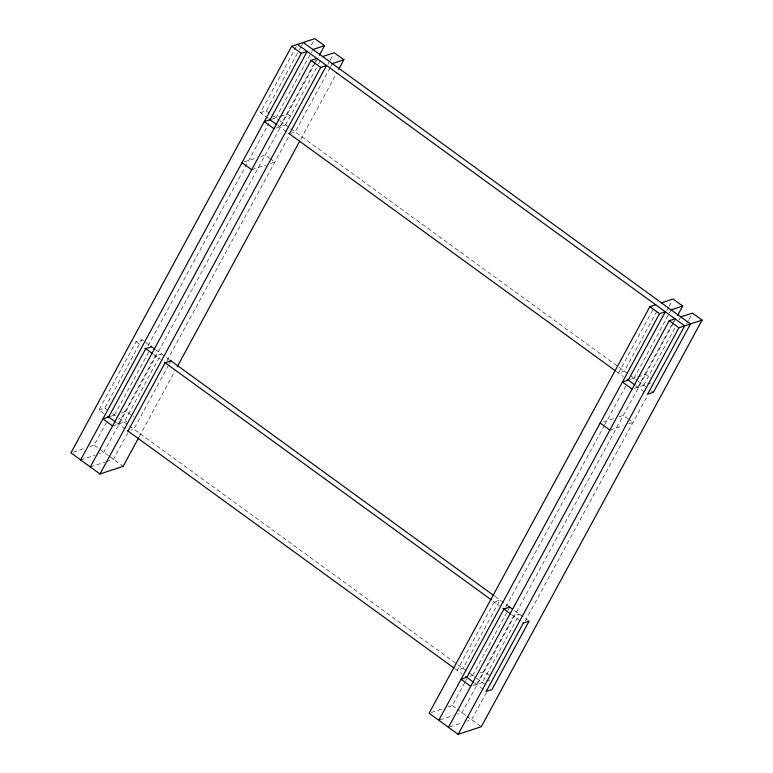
<?xml version="1.0" encoding="UTF-8"?>
<svg xmlns="http://www.w3.org/2000/svg" width="773" height="773" viewBox="0 0 773 773"><rect width="100%" height="100%" fill="white"/><g stroke="black" fill="none" stroke-linecap="round" stroke-linejoin="round"><path stroke-width="0.58" stroke-dasharray="3.87 2.9" d="M103.862 413.507L98.992 409.961L136.087 341.627L141.884 339.714L144.812 341.84M268.183 118.395L260.375 112.723L294.059 50.699M294.629 49.646L296.339 46.486M98.992 409.961L104.78 408.047L141.884 339.714M260.375 112.723L266.173 110.81L298.707 50.883M299.277 49.83L300.987 46.68M301.557 45.626L303.267 42.476M89.697 446.678L94.103 445.219L106.181 422.986M148.145 345.695L268.869 123.351M311.413 44.998L313.712 40.766M114.462 415.082L149.276 350.961M275.855 117.844L312.379 50.564M118.346 424.039L155.45 355.706L161.238 353.792L124.144 422.126M279.739 126.791L313.413 64.768M313.983 63.715L316.273 59.511M315.336 62.623L103.785 452.263L99.369 453.712M315.915 61.569L318.785 56.274M285.527 124.878L318.07 64.961M318.64 63.908L320.351 60.758M127.835 432.832L113.467 459.297L105.746 461.848M166.929 360.827L289.121 135.777M327.897 64.372L329.617 61.193M330.197 60.139L333.066 54.844M168.64 365.03L133.826 429.16L130.927 430.117M169.21 363.977L170.92 360.827M330.032 67.792L295.209 131.912L291.353 133.188M330.602 66.739L332.313 63.589M139.246 436.687L175.461 369.987M300.784 139.169L336.999 72.469M652.789 310.012L618.545 373.088L624.333 371.175L656.876 311.248M447.857 707.044L452.273 705.594L464.921 682.298M465.491 681.235L466.641 679.119M505.735 607.124L604.042 426.068M604.612 425.015L626.459 384.78M666.703 310.659L668.423 307.49M669.003 306.427L671.872 301.132M472.632 675.457L507.446 611.327M508.016 610.274L509.726 607.124M634.015 378.21L668.838 314.08M669.408 313.036L671.119 309.876M476.516 684.405L513.62 616.071L519.408 614.158L482.313 682.491M637.909 387.157L671.582 325.133M672.152 324.08L673.863 320.93M673.505 322.998L461.954 712.629L457.539 714.088M674.085 321.935L675.805 318.756M643.696 385.244L675.66 326.38M679.09 320.07L680.23 317.964M486.478 692.328L471.636 719.663L467.221 721.122M525.099 621.192L647.861 395.09M686.637 323.674L688.356 320.505M688.936 319.442L691.236 315.21M271.99 119.119L279.71 116.568M280.812 116.201L287.44 114.018L292.281 117.535M276.154 127.98L288.29 123.97M244.21 161.934L256.346 157.934M260.762 156.475L265.178 155.015L270.019 158.533M251.689 169.702L266.028 164.968M270.444 163.509L274.859 162.05L270.985 159.238M110.597 416.357L117.216 414.173M121.632 412.714L126.047 411.265L133.787 416.889M112.558 425.942L126.898 421.208M73.145 452.147L85.281 448.137M80.614 459.906L94.963 455.171M90.296 466.95L104.635 462.215M631.126 379.166L636.778 377.301M637.88 376.934L645.6 374.383L650.441 377.9M634.324 388.346L646.46 384.336M647.561 383.968L650.866 382.877M603.481 421.942L613.414 418.666M618.931 416.84L623.347 415.381L628.178 418.898M609.849 430.068L623.096 425.701M628.613 423.875L633.019 422.425L629.154 419.604M469.733 676.404L474.284 674.906M479.801 673.08L484.217 671.631L489.058 675.148M472.931 685.583L485.067 681.583M486.169 681.216L490.584 679.757M431.305 712.513L443.451 708.503M439.885 719.914L453.123 715.537M449.567 726.949L461.703 722.939M266.173 110.81L278.85 120.028M279.826 120.733L618.265 366.76M619.241 367.465L636.797 380.229M637.773 380.944L645.639 386.655M651.426 390.867L653.378 392.288M277.932 125.477L287.691 132.57M616.371 371.504L623.386 376.606M635.879 385.688L647.581 394.201M145.759 342.536L151.566 346.758M155.537 349.647L169.19 359.571M494.952 596.379L507.629 605.597M514.46 610.564L529.09 621.192M136.087 341.627L140.966 345.173M153.643 354.392L160.475 359.358M493.058 601.123L499.889 606.09M511.591 614.603L523.302 623.106M104.78 408.047L106.732 409.468M112.529 413.681L117.457 417.265M118.433 417.971L456.872 663.997M457.848 664.712L467.791 671.93M468.757 672.636L475.405 677.477M476.381 678.182L487.145 686.009M116.549 422.725L127.062 430.368M454.988 668.751L461.993 673.843M474.496 682.926L486.198 691.439M94.103 445.219L98.944 448.746M99.91 449.442L108.626 455.78M109.592 456.485L123.149 466.332M452.273 705.594L456.147 708.406M457.114 709.112L465.829 715.44M466.795 716.146L481.318 726.697M494.256 601.993L457.152 670.326L462.95 668.413L500.054 600.08L494.256 601.993"/><path stroke-width="1.16" d="M319.365 55.212L324.534 45.684L314.853 38.65L291.682 46.303L70.932 452.872L99.978 473.984L123.149 466.332L138.667 437.75M80.614 459.906L301.364 53.337L307.161 51.424L270.057 119.757M108.664 416.995L145.768 348.662L151.566 346.758M90.296 466.95L311.046 60.371L316.843 58.458M99.978 473.984L320.727 67.406L326.515 65.502L289.421 133.826M128.028 431.073L165.132 362.74L170.92 360.827M177.181 366.808L299.634 141.285M338.729 69.29L343.898 59.763L334.216 52.728L322.631 56.545M655.649 304.755L649.851 306.668L429.102 713.237L458.147 734.35L481.318 726.697L702.068 320.128L692.386 313.094L680.8 316.92M438.784 720.272L659.533 313.703L665.331 311.79L628.227 380.123M466.834 677.361L503.938 609.037L509.726 607.124M448.466 727.316L669.215 320.737L675.003 318.824M677.535 315.587L682.704 306.05L673.022 299.016L661.437 302.842M458.147 734.35L678.897 327.781L702.068 320.128M312.949 49.511L324.534 45.684M332.313 63.589L343.898 59.763M270.888 119.486L264.269 121.67L273.942 128.704M109.495 416.724L102.877 418.908L112.558 425.942M671.119 309.876L682.704 306.05M629.048 379.852L622.429 382.036L632.111 389.07M467.665 677.09L461.046 679.274L470.718 686.318M303.267 42.476L690.482 323.955L653.378 392.288L647.581 394.201L684.685 325.868L297.479 44.39M291.682 46.303L301.364 53.337M311.046 60.371L320.727 67.406M649.851 306.668L659.533 313.703M669.215 320.737L678.897 327.781M269.159 119.1L276.956 124.772M288.667 133.285L615.395 370.798M627.106 379.311L634.904 384.983M242.007 162.668L251.689 169.702M600.167 423.034L609.849 430.068M150.658 346.101L154.561 348.932M170.166 360.276L493.976 595.674M508.605 606.303L512.509 609.143M144.87 348.014L152.668 353.686M164.378 362.189L491.106 599.713M502.817 608.216L510.615 613.888M107.766 416.338L115.573 422.01M127.274 430.522L454.012 668.046M465.713 676.549L473.52 682.221M523.302 623.106L486.198 691.439L491.986 689.526L529.09 621.192L523.302 623.106"/></g></svg>
